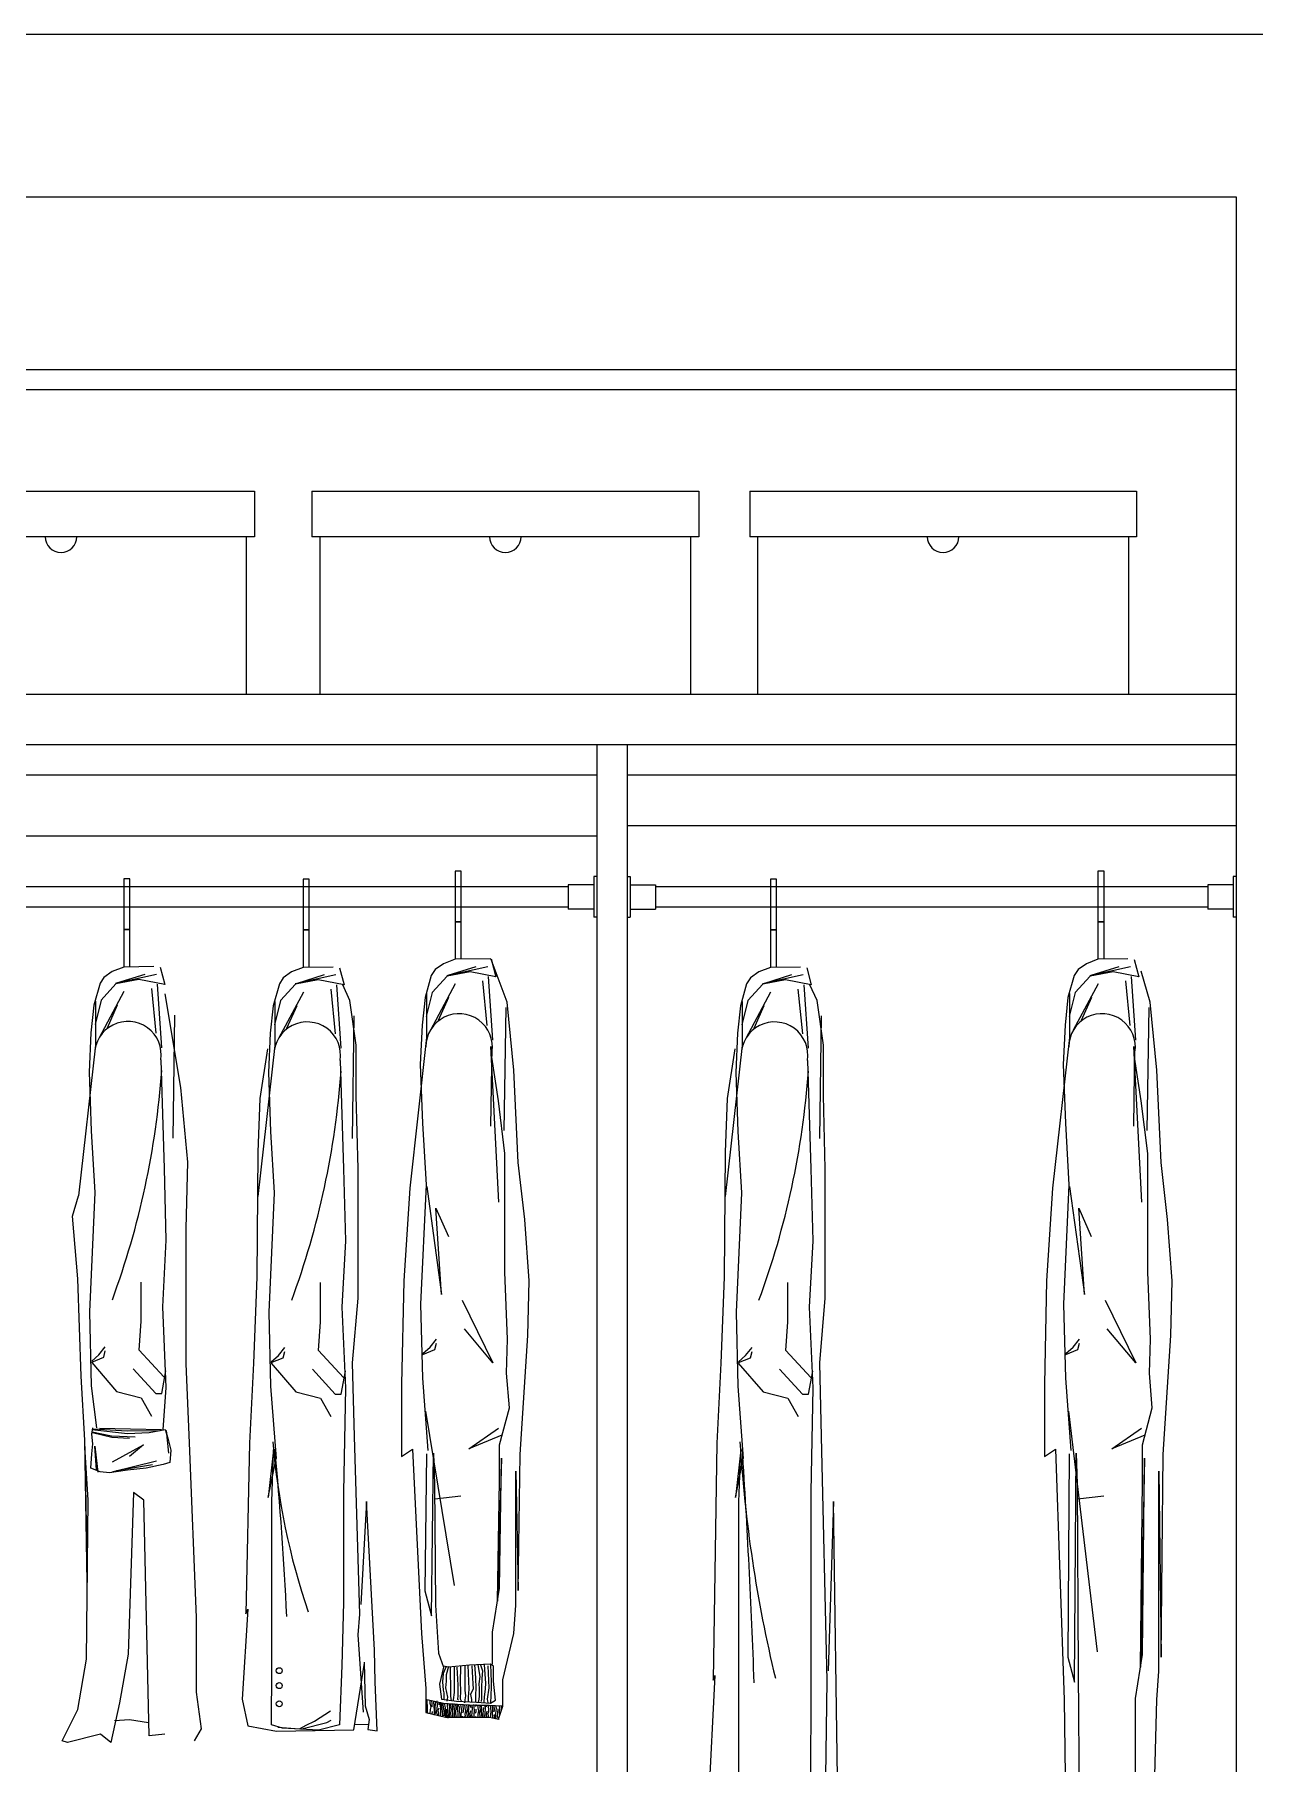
# Model space of a CAD drawing. Header units: millimetres. Extents: x 26866 to 57947, y 17126 to 36221.
# Drawn here: x 35142 to 36344, y 27905 to 29609 of the extents above; entities that cross this region are included whole.
import ezdxf

# ---------------------------------------------------------------- set-up
doc = ezdxf.new("R2010")
doc.units = ezdxf.units.MM

# ---------------------------------------------------------------- blocks, each defined once
blk = doc.blocks.new('cupboard009')
for p, q in [((10490.7, 4545.1), (7870.7, 4545.1)), ((7870.7, 4385.1), (10270.7, 4385.1)), ((10270.7, 4385.1), (10270.7, 1745.1)), ((7960.7, 4215.1), (10270.7, 4215.1)), ((7960.7, 4195.1), (10270.7, 4195.1)), ((8922.2, 4095.1), (9303.5, 4095.1)), ((9303.5, 4095.1), (9303.5, 4050.1)), ((9360.1, 4095.1), (9360.1, 4050.1)), ((9360.1, 4095.1), (9741.4, 4095.1)), ((9741.4, 4095.1), (9741.4, 4050.1)), ((9791.4, 4095.1), (10172.6, 4095.1)), ((9791.4, 4095.1), (9791.4, 4050.1)), ((10172.6, 4095.1), (10172.6, 4050.1)), ((9303.5, 4050.1), (8922.2, 4050.1)), ((9295.4, 4050.1), (9295.4, 3895.1)), ((9741.4, 4050.1), (9360.1, 4050.1)), ((9368.2, 3895.1), (9368.2, 4050.1)), ((9733.2, 4050.1), (9733.2, 3895.1)), ((10172.6, 4050.1), (9791.4, 4050.1)), ((9799.5, 3895.1), (9799.5, 4050.1)), ((10164.5, 4050.1), (10164.5, 3895.1)), ((7960.7, 3895.1), (10270.7, 3895.1)), ((9640.7, 3845.1), (9640.7, 1845.1)), ((9670.7, 3845.1), (9670.7, 1845.1)), ((9640.7, 3815.1), (8575.7, 3815.1)), ((10270.7, 3815.1), (9670.7, 3815.1)), ((9640.7, 3755.1), (8575.7, 3755.1)), ((10270.7, 3765.1), (9670.7, 3765.1)), ((9507.1, 3720.5), (9501.1, 3720.5)), ((9501.1, 3720.5), (9501.1, 3670.5)), ((9507.1, 3670.5), (9507.1, 3720.5)), ((9640.7, 3715.1), (9637.7, 3715.1)), ((9637.7, 3715.1), (9637.7, 3675.1)), ((9670.7, 3715.1), (9673.7, 3715.1)), ((9673.7, 3715.1), (9673.7, 3675.1)), ((10140.5, 3720.5), (10134.5, 3720.5)), ((10134.5, 3720.5), (10134.5, 3670.5)), ((10140.5, 3670.5), (10140.5, 3720.5)), ((10270.7, 3715.1), (10267.7, 3715.1)), ((10267.7, 3715.1), (10267.7, 3675.1)), ((9612.7, 3705.1), (7988.7, 3705.1)), ((9180.7, 3712.9), (9174.7, 3712.9)), ((9174.7, 3712.9), (9174.7, 3662.9)), ((9180.7, 3662.9), (9180.7, 3712.9)), ((9357.5, 3712.5), (9351.5, 3712.5)), ((9351.5, 3712.5), (9351.5, 3662.5)), ((9357.5, 3662.5), (9357.5, 3712.5)), ((9612.7, 3707.1), (9612.7, 3683.1)), ((9637.7, 3707.1), (9612.7, 3707.1)), ((9673.7, 3707.1), (9698.7, 3707.1)), ((9698.7, 3707.1), (9698.7, 3683.1)), ((10242.7, 3705.1), (9698.7, 3705.1)), ((9817.9, 3712.5), (9811.9, 3712.5)), ((9811.9, 3712.5), (9811.9, 3662.5)), ((9817.9, 3662.5), (9817.9, 3712.5)), ((10242.7, 3707.1), (10242.7, 3683.1)), ((10267.7, 3707.1), (10242.7, 3707.1)), ((9612.7, 3685.1), (7988.7, 3685.1)), ((9637.7, 3683.1), (9612.7, 3683.1)), ((9673.7, 3683.1), (9698.7, 3683.1)), ((10242.7, 3685.1), (9698.7, 3685.1)), ((10267.7, 3683.1), (10242.7, 3683.1)), ((9501.1, 3670.5), (9507.1, 3670.5)), ((9507.1, 3670.5), (9501.1, 3670.5)), ((9501.1, 3670.5), (9501.1, 3633.6)), ((9507.1, 3634.1), (9507.1, 3670.5)), ((9640.7, 3675.1), (9637.7, 3675.1)), ((9670.7, 3675.1), (9673.7, 3675.1)), ((10134.5, 3670.5), (10140.5, 3670.5)), ((10140.5, 3670.5), (10134.5, 3670.5)), ((10134.5, 3670.5), (10134.5, 3633.6)), ((10140.5, 3634.1), (10140.5, 3670.5)), ((10270.7, 3675.1), (10267.7, 3675.1)), ((9174.7, 3662.9), (9180.7, 3662.9)), ((9180.7, 3662.9), (9174.7, 3662.9)), ((9174.7, 3662.9), (9174.7, 3626)), ((9180.7, 3626.5), (9180.7, 3662.9)), ((9351.5, 3662.5), (9357.5, 3662.5)), ((9357.5, 3662.5), (9351.5, 3662.5)), ((9351.5, 3662.5), (9351.5, 3625.5)), ((9357.5, 3626), (9357.5, 3662.5)), ((9811.9, 3662.5), (9817.9, 3662.5)), ((9817.9, 3662.5), (9811.9, 3662.5)), ((9811.9, 3662.5), (9811.9, 3625.5)), ((9817.9, 3626), (9817.9, 3662.5)), ((9501.1, 3633.6), (9489.7, 3629.3)), ((9536.5, 3634.1), (9501.1, 3633.6)), ((9536.6, 3634.1), (9541.3, 3616.4)), ((9552.4, 3591.5), (9536.8, 3633.3)), ((10134.5, 3633.6), (10123.1, 3629.3)), ((10164.1, 3634), (10134.5, 3633.6)), ((10170.2, 3633.4), (10174.7, 3616.4)), ((9155.1, 3615.8), (9151.3, 3610)), ((9163.3, 3621.7), (9155.1, 3615.8)), ((9174.7, 3626), (9163.3, 3621.7)), ((9166.7, 3610), (9206.9, 3619)), ((9189.6, 3613.8), (9167, 3609.5)), ((9168, 3610.4), (9195.7, 3619)), ((9204.3, 3626.4), (9174.7, 3626)), ((9215, 3608.8), (9189.6, 3613.8)), ((9210.5, 3625.8), (9215, 3608.8)), ((9331.9, 3615.3), (9328, 3609.5)), ((9340.1, 3621.3), (9331.9, 3615.3)), ((9351.5, 3625.5), (9340.1, 3621.3)), ((9343.5, 3609.6), (9383.7, 3618.6)), ((9366.4, 3613.3), (9343.8, 3609)), ((9344.8, 3609.9), (9372.4, 3618.6)), ((9381.1, 3626), (9351.5, 3625.5)), ((9391.7, 3608.3), (9366.4, 3613.3)), ((9387.2, 3625.3), (9391.7, 3608.3)), ((9477.6, 3617.6), (9471.5, 3596)), ((9481.4, 3623.4), (9477.6, 3617.6)), ((9493.4, 3617.1), (9478.7, 3601)), ((9489.7, 3629.3), (9481.4, 3623.4)), ((9493.1, 3617.6), (9533.3, 3626.6)), ((9516, 3621.4), (9493.4, 3617.1)), ((9494.4, 3618), (9522, 3626.6)), ((9541.3, 3616.4), (9516, 3621.4)), ((9538.4, 3554), (9534.2, 3616.7)), ((9792.3, 3615.3), (9788.4, 3609.5)), ((9800.5, 3621.3), (9792.3, 3615.3)), ((9811.9, 3625.5), (9800.5, 3621.3)), ((9803.9, 3609.6), (9844.1, 3618.6)), ((9826.8, 3613.3), (9804.2, 3609)), ((9805.2, 3609.9), (9832.8, 3618.6)), ((9841.5, 3626), (9811.9, 3625.5)), ((9852.1, 3608.3), (9826.8, 3613.3)), ((9847.6, 3625.3), (9852.1, 3608.3)), ((10111, 3617.6), (10104.9, 3596)), ((10114.9, 3623.4), (10111, 3617.6)), ((10126.8, 3617.1), (10112.1, 3601)), ((10123.1, 3629.3), (10114.9, 3623.4)), ((10126.5, 3617.6), (10166.7, 3626.6)), ((10149.4, 3621.4), (10126.8, 3617.1)), ((10127.8, 3618), (10155.4, 3626.6)), ((10174.7, 3616.4), (10149.4, 3621.4)), ((10171.8, 3554), (10167.7, 3616.7)), ((10185.9, 3591.5), (10177.2, 3621.8)), ((9151.3, 3610), (9145.2, 3588.4)), ((9150.7, 3556.4), (9175.2, 3602.2)), ((9167, 3609.5), (9152.3, 3593.4)), ((9206.6, 3560.8), (9202.2, 3604.7)), ((9212.1, 3546.5), (9207.9, 3609.1)), ((9215.1, 3599.6), (9230.5, 3507.1)), ((9328, 3609.5), (9321.9, 3587.9)), ((9327.5, 3555.9), (9352, 3601.7)), ((9343.8, 3609), (9329.1, 3592.9)), ((9383.3, 3560.3), (9379, 3604.2)), ((9388.8, 3546), (9384.6, 3608.6)), ((9397.5, 3592.9), (9390.4, 3608.3)), ((9471.5, 3596), (9468.6, 3568.7)), ((9478.7, 3601), (9472.7, 3577.1)), ((9473.1, 3600), (9473.1, 3556.6)), ((9477.1, 3564), (9501.6, 3609.8)), ((9494.6, 3596), (9484.6, 3573.4)), ((9532.9, 3568.4), (9528.5, 3612.3)), ((9788.4, 3609.5), (9782.3, 3587.9)), ((9787.9, 3555.9), (9812.4, 3601.7)), ((9804.2, 3609), (9789.5, 3592.9)), ((9843.7, 3560.3), (9839.3, 3604.2)), ((9849.2, 3546), (9845, 3608.6)), ((9857.9, 3592.9), (9850.8, 3608.3)), ((10104.9, 3596), (10102.1, 3568.7)), ((10112.1, 3601), (10106.2, 3577.1)), ((10106.6, 3600), (10106.6, 3556.6)), ((10110.5, 3564), (10135, 3609.8)), ((10128.1, 3596), (10118, 3573.4)), ((10166.4, 3568.4), (10162, 3612.3)), ((9145.2, 3588.4), (9142.3, 3561.1)), ((9152.3, 3593.4), (9146.4, 3569.5)), ((9146.8, 3592.4), (9146.8, 3549)), ((9168.3, 3588.4), (9158.3, 3565.8)), ((9321.9, 3587.9), (9319, 3560.7)), ((9329.1, 3592.9), (9323.1, 3569)), ((9323.6, 3591.9), (9323.6, 3548.6)), ((9345.1, 3587.9), (9335, 3565.3)), ((9403.7, 3549.1), (9397.5, 3592.9)), ((9551.1, 3586), (9549.3, 3464.9)), ((9558.9, 3524.4), (9552.4, 3591.5)), ((9782.3, 3587.9), (9779.4, 3560.7)), ((9789.5, 3592.9), (9783.5, 3569)), ((9783.9, 3591.9), (9783.9, 3548.6)), ((9805.5, 3587.9), (9795.4, 3565.3)), ((9864.1, 3549.1), (9857.9, 3592.9)), ((10184.6, 3586), (10182.7, 3464.9)), ((10192.4, 3524.4), (10185.9, 3591.5)), ((9224.8, 3578.4), (9222.9, 3457.3)), ((9401.5, 3577.9), (9399.7, 3456.9)), ((9468.6, 3568.7), (9466.8, 3530)), ((9861.9, 3577.9), (9860.1, 3456.9)), ((10102.1, 3568.7), (10100.3, 3530)), ((9146.8, 3549), (9130, 3400.3)), ((9142.3, 3561.1), (9140.5, 3522.4)), ((9323.6, 3548.6), (9306.8, 3399.8)), ((9316.3, 3545.4), (9308.9, 3496.5)), ((9319, 3560.7), (9317.2, 3522)), ((9403.7, 3499.5), (9403.7, 3549.1)), ((9473.1, 3556.6), (9456.4, 3407.9)), ((9537.2, 3547.7), (9536.1, 3469.2)), ((9536.1, 3547.7), (9543.9, 3394.1)), ((9783.9, 3548.6), (9767.2, 3399.8)), ((9776.7, 3545.4), (9769.3, 3496.5)), ((9779.4, 3560.7), (9777.6, 3522)), ((9864.1, 3499.5), (9864.1, 3549.1)), ((10106.6, 3556.6), (10089.8, 3407.9)), ((10170.6, 3547.7), (10169.5, 3469.2)), ((10169.5, 3547.7), (10177.4, 3394.1)), ((9211.1, 3534.4), (9214.5, 3427.5)), ((9387.9, 3533.9), (9391.3, 3427)), ((9466.8, 3530), (9468.9, 3472)), ((9543.8, 3494), (9537.3, 3537.3)), ((9848.3, 3533.9), (9851.7, 3427)), ((10100.3, 3530), (10102.4, 3472)), ((10177.2, 3494), (10170.7, 3537.3)), ((9140.5, 3522.4), (9142.6, 3464.4)), ((9317.2, 3522), (9319.3, 3463.9)), ((9563.3, 3433.4), (9558.9, 3524.4)), ((9777.6, 3522), (9779.7, 3463.9)), ((10196.7, 3433.4), (10192.4, 3524.4)), ((9230.5, 3507.1), (9237.4, 3433.5)), ((9308.9, 3496.5), (9306.7, 3443.5)), ((9405.5, 3427), (9403.7, 3499.5)), ((9550.3, 3442.1), (9543.8, 3494)), ((9769.3, 3496.5), (9767.1, 3443.5)), ((9865.9, 3427), (9864.1, 3499.5)), ((10183.7, 3442.1), (10177.2, 3494)), ((9142.6, 3464.4), (9146.2, 3403.8)), ((9319.3, 3463.9), (9322.9, 3403.3)), ((9468.9, 3472), (9472.5, 3411.4)), ((9779.7, 3463.9), (9783.3, 3403.3)), ((10102.4, 3472), (10105.9, 3411.4)), ((9306.7, 3443.5), (9305.7, 3320.4)), ((9767.1, 3443.5), (9766.1, 3320.4)), ((9214.5, 3427.5), (9216.3, 3356.7)), ((9237.4, 3433.5), (9235.7, 3368.4)), ((9391.3, 3427), (9393.1, 3356.2)), ((9405.5, 3368.6), (9405.5, 3427)), ((9550.3, 3390.1), (9550.3, 3442.1)), ((9569.8, 3377.2), (9563.3, 3433.4)), ((9851.7, 3427), (9853.5, 3356.2)), ((9865.9, 3368.6), (9865.9, 3427)), ((10183.7, 3390.1), (10183.7, 3442.1)), ((10203.2, 3377.2), (10196.7, 3433.4)), ((9472.5, 3411.4), (9467.1, 3293.8)), ((9473.2, 3409.8), (9487.8, 3303.2)), ((10105.9, 3411.4), (10100.6, 3293.8)), ((10106.6, 3409.8), (10121.2, 3303.2)), ((9124.2, 3380.4), (9130, 3400.3)), ((9146.2, 3403.8), (9140.8, 3286.2)), ((9322.9, 3403.3), (9317.6, 3285.7)), ((9456.4, 3407.9), (9450.6, 3316.6)), ((9783.3, 3403.3), (9778, 3285.7)), ((10089.8, 3407.9), (10084, 3316.6)), ((9129.4, 3318.7), (9124.2, 3380.4)), ((9487.8, 3303.2), (9482.2, 3388.4)), ((9482.2, 3388.4), (9494.5, 3360.4)), ((9550.3, 3325.2), (9550.3, 3390.1)), ((9574.1, 3316.6), (9569.8, 3377.2)), ((10121.2, 3303.2), (10115.6, 3388.4)), ((10115.6, 3388.4), (10128, 3360.4)), ((10183.7, 3325.2), (10183.7, 3390.1)), ((10207.5, 3316.6), (10203.2, 3377.2)), ((9235.7, 3368.4), (9235.7, 3234.8)), ((9405.5, 3299.6), (9405.5, 3368.6)), ((9865.9, 3299.6), (9865.9, 3368.6)), ((9216.3, 3356.7), (9212.8, 3291.2)), ((9393.1, 3356.2), (9389.5, 3290.7)), ((9853.5, 3356.2), (9849.9, 3290.7)), ((9552.7, 3259.3), (9550.3, 3325.2)), ((10186.2, 3259.3), (10183.7, 3325.2)), ((9132.8, 3222.8), (9129.4, 3318.7)), ((9191.9, 3276.8), (9191.9, 3315.5)), ((9305.7, 3320.4), (9302.5, 3235.5)), ((9368.7, 3276.3), (9368.7, 3315)), ((9450.6, 3316.6), (9448.4, 3214.8)), ((9572.9, 3262.7), (9574.1, 3316.6)), ((9766.1, 3320.4), (9762.9, 3235.5)), ((9829.1, 3276.3), (9829.1, 3315)), ((10084, 3316.6), (10081.9, 3214.8)), ((10206.3, 3262.7), (10207.5, 3316.6)), ((9212.8, 3291.2), (9216.3, 3211.6)), ((9389.5, 3290.7), (9393.1, 3211.1)), ((9400.2, 3235.9), (9405.5, 3299.6)), ((9467.1, 3293.8), (9468.9, 3220.7)), ((9508, 3297.5), (9538.4, 3235.8)), ((9849.9, 3290.7), (9853.5, 3211.1)), ((9860.5, 3235.9), (9865.9, 3299.6)), ((10100.6, 3293.8), (10102.4, 3220.7)), ((10141.5, 3297.5), (10171.8, 3235.8)), ((9140.8, 3286.2), (9142.6, 3213.1)), ((9189.9, 3248.3), (9191.9, 3276.8)), ((9317.6, 3285.7), (9319.3, 3212.7)), ((9366.6, 3247.9), (9368.7, 3276.3)), ((9778, 3285.7), (9779.7, 3212.7)), ((9827, 3247.9), (9829.1, 3276.3)), ((9476.6, 3251.2), (9482.9, 3259.1)), ((9481.3, 3248.9), (9482.9, 3255.1)), ((9538.4, 3235.8), (9510.3, 3269.4)), ((9551.7, 3225.8), (9552.7, 3259.3)), ((9565.4, 3145.6), (9572.9, 3262.7)), ((10110, 3251.2), (10116.3, 3259.1)), ((10114.7, 3248.9), (10116.3, 3255.1)), ((10171.8, 3235.8), (10143.7, 3269.4)), ((10185.2, 3225.8), (10186.2, 3259.3)), ((10198.9, 3145.6), (10206.3, 3262.7)), ((9143.2, 3237.4), (9150.2, 3243.6)), ((9143.2, 3236.6), (9154.9, 3241.3)), ((9150.2, 3243.6), (9156.5, 3251.5)), ((9154.9, 3241.3), (9156.5, 3247.6)), ((9214.3, 3221.9), (9189.9, 3248.3)), ((9319.9, 3236.9), (9327, 3243.2)), ((9319.9, 3236.1), (9331.7, 3240.8)), ((9327, 3243.2), (9333.3, 3251)), ((9331.7, 3240.8), (9333.3, 3247.1)), ((9391.1, 3221.4), (9366.6, 3247.9)), ((9469.5, 3245), (9476.6, 3251.2)), ((9469.5, 3244.2), (9481.3, 3248.9)), ((9780.3, 3236.9), (9787.4, 3243.2)), ((9780.3, 3236.1), (9792.1, 3240.8)), ((9787.4, 3243.2), (9793.7, 3251)), ((9792.1, 3240.8), (9793.7, 3247.1)), ((9851.5, 3221.4), (9827, 3247.9)), ((10103, 3245), (10110, 3251.2)), ((10103, 3244.2), (10114.7, 3248.9)), ((9136.2, 3159.5), (9132.8, 3222.8)), ((9143.1, 3236.1), (9167.5, 3207.6)), ((9183.8, 3230), (9206.2, 3205.6)), ((9212.3, 3205.6), (9216.3, 3228)), ((9235.7, 3234.8), (9239.1, 3156.9)), ((9302.5, 3235.5), (9298.6, 3156.8)), ((9319.8, 3235.6), (9344.2, 3207.2)), ((9360.5, 3229.5), (9382.9, 3205.1)), ((9389, 3205.1), (9393.1, 3227.5)), ((9401.9, 3163.3), (9400.2, 3235.9)), ((9468.9, 3220.7), (9474.3, 3149.5)), ((9554.7, 3191.4), (9551.7, 3225.8)), ((9762.9, 3235.5), (9758.9, 3156.8)), ((9780.2, 3235.6), (9804.6, 3207.2)), ((9820.9, 3229.5), (9843.3, 3205.1)), ((9849.4, 3205.1), (9853.5, 3227.5)), ((9862.3, 3163.3), (9860.5, 3235.9)), ((10102.4, 3220.7), (10107.7, 3149.5)), ((10188.1, 3191.4), (10185.2, 3225.8)), ((9142.6, 3213.1), (9147.7, 3171.9)), ((9167.5, 3207.6), (9191.9, 3201.5)), ((9206.2, 3205.6), (9212.3, 3205.6)), ((9216.3, 3211.6), (9213.2, 3169.9)), ((9319.3, 3212.7), (9324.7, 3141.4)), ((9344.2, 3207.2), (9368.7, 3201.1)), ((9382.9, 3205.1), (9389, 3205.1)), ((9393.1, 3211.1), (9391.3, 3108.5)), ((9448.4, 3214.8), (9448.4, 3143.4)), ((9779.7, 3212.7), (9785.1, 3141.4)), ((9804.6, 3207.2), (9829.1, 3201.1)), ((9843.3, 3205.1), (9849.4, 3205.1)), ((9853.5, 3211.1), (9851.7, 3108.5)), ((10081.9, 3214.8), (10081.9, 3143.4)), ((9191.9, 3201.5), (9202.1, 3183.2)), ((9368.7, 3201.1), (9378.8, 3182.8)), ((9472.1, 3188.2), (9500.2, 3016.5)), ((9544.8, 3154.9), (9554.7, 3191.4)), ((9829.1, 3201.1), (9839.2, 3182.8)), ((10105.5, 3188.2), (10133.6, 2951.1)), ((10178.3, 3154.9), (10188.1, 3191.4)), ((9143.2, 3165.4), (9144.1, 3171.9)), ((9143.2, 3170), (9178.4, 3166.3)), ((9144.7, 3170.8), (9178.1, 3168.9)), ((9150.9, 3171.3), (9212, 3170)), ((9199.7, 3167.2), (9215.4, 3170)), ((9215.4, 3170), (9218.2, 3161.7)), ((9514.8, 3151.2), (9544, 3171.4)), ((10148.2, 3151.2), (10177.4, 3171.4)), ((9138.8, 3019.5), (9136.2, 3159.5)), ((9139.7, 3100.4), (9136.2, 3153.5)), ((9136.2, 3153.5), (9138.8, 3019.5)), ((9144.1, 3156.1), (9143.2, 3165.4)), ((9143.2, 3146), (9144.1, 3156.1)), ((9143.7, 3167.7), (9162.6, 3164)), ((9143.8, 3167.2), (9163.1, 3162.5)), ((9148, 3130.3), (9146.3, 3153.8)), ((9146.3, 3153.8), (9149, 3128.2)), ((9162.6, 3164), (9186, 3162.9)), ((9163.1, 3162.5), (9180.5, 3161.6)), ((9163.5, 3138.4), (9194.3, 3155.1)), ((9178.1, 3168.9), (9210.7, 3169.2)), ((9178.4, 3166.3), (9199.7, 3167.2)), ((9194.3, 3155.1), (9180.2, 3143.6)), ((9216.5, 3169), (9218.9, 3146.7)), ((9218.2, 3161.7), (9221, 3149.7)), ((9239.1, 3156.9), (9245.9, 2984.8)), ((9298.6, 3156.8), (9295, 2988.6)), ((9407.2, 2988), (9401.9, 3163.3)), ((9547.3, 3164.6), (9514.8, 3151.2)), ((9544.8, 3119.5), (9544.8, 3154.9)), ((9758.9, 3156.8), (9755.4, 2923.2)), ((9867.6, 2922.7), (9862.3, 3163.3)), ((10180.8, 3164.6), (10148.2, 3151.2)), ((10178.3, 3119.5), (10178.3, 3154.9)), ((9142.2, 3132.1), (9143.2, 3146)), ((9162.9, 3128.3), (9207.1, 3139.2)), ((9167.6, 3129.8), (9203.1, 3135.6)), ((9213.6, 3135.8), (9196.9, 3132.1)), ((9220, 3137.6), (9213.6, 3135.8)), ((9221, 3149.7), (9220, 3137.6)), ((9322.2, 3150), (9316.9, 3103.2)), ((9316.9, 3103.2), (9324.7, 3141.4)), ((9320.5, 3098.7), (9322.2, 3150)), ((9448.4, 3143.4), (9459.3, 3150.9)), ((9459.3, 3150.9), (9467.9, 2969)), ((9472.9, 3146.1), (9471.4, 3011.2)), ((9477.8, 2986.4), (9479.8, 3146.8)), ((9479.8, 3146.8), (9480.8, 3116.2)), ((9546.8, 3141.8), (9542.9, 3001.1)), ((9544.8, 3013.7), (9546.8, 3141.8)), ((9563.3, 3011.3), (9565.4, 3145.6)), ((9782.6, 3150), (9777.3, 3103.2)), ((9777.3, 3103.2), (9785.1, 3141.4)), ((9780.8, 3098.7), (9782.6, 3150)), ((10081.9, 3143.4), (10092.7, 3150.9)), ((10092.7, 3150.9), (10101.4, 2903.6)), ((10106.3, 3146.1), (10104.9, 2945.9)), ((10111.3, 2921), (10113.2, 3146.8)), ((10113.2, 3146.8), (10114.2, 3116.2)), ((10180.3, 3141.8), (10176.3, 2935.8)), ((10178.3, 2948.3), (10180.3, 3141.8)), ((10196.7, 2945.9), (10198.9, 3145.6)), ((9151.5, 3128.4), (9142.2, 3132.1)), ((9160.8, 3127.4), (9151.5, 3128.4)), ((9178.4, 3130.2), (9160.8, 3127.4)), ((9196.9, 3132.1), (9178.4, 3130.2)), ((9542.9, 3001.1), (9544.8, 3119.5)), ((9561.1, 2997.1), (9561.1, 3129.2)), ((9561.1, 3129.2), (9563.3, 3011.3)), ((10176.3, 2935.8), (10178.3, 3119.5)), ((10194.5, 2931.8), (10194.5, 3129.2)), ((10194.5, 3129.2), (10196.7, 2945.9)), ((9184.2, 3108.1), (9179.1, 2948.8)), ((9194.5, 3100.4), (9184.2, 3108.1)), ((9391.3, 3108.5), (9391.3, 2999.5)), ((9480.8, 3116.2), (9481.8, 2996.9)), ((9481.1, 3101.8), (9506.9, 3104.6)), ((9851.7, 3108.5), (9851.7, 2934.1)), ((10114.2, 3116.2), (10115.2, 2931.6)), ((10114.5, 3101.8), (10140.3, 3104.6)), ((9138, 2943.7), (9139.7, 3100.4)), ((9199.7, 2868.3), (9194.5, 3100.4)), ((9320.5, 2935.8), (9320.5, 3098.7)), ((9413.7, 3099.1), (9408.3, 2997.8)), ((9421.8, 2952.8), (9413.7, 3099.1)), ((9780.8, 2502.8), (9780.8, 3098.7)), ((9874.1, 3099.1), (9868.7, 2932.4)), ((9882.1, 2519.8), (9874.1, 3099.1)), ((9391.3, 2999.5), (9389.5, 2937.6)), ((9471.4, 3011.2), (9477.8, 2986.4)), ((9537.9, 2970.3), (9544.8, 3013.7)), ((9245.9, 2984.8), (9245.9, 2911.1)), ((9296.8, 2993), (9291.5, 2904.5)), ((9295, 2988.6), (9296.8, 2993)), ((9405.5, 2967.7), (9407.2, 2988)), ((9481.8, 2996.9), (9484.7, 2949.7)), ((9558.9, 2969), (9561.1, 2997.1)), ((9410.8, 2891.6), (9405.5, 2967.7)), ((9467.9, 2969), (9472.3, 2914.9)), ((9537.9, 2938.8), (9537.9, 2970.3)), ((9548.1, 2923.5), (9558.9, 2969)), ((9179.1, 2948.8), (9170.5, 2900.8)), ((9422.4, 2921.3), (9421.8, 2952.8)), ((9484.7, 2949.7), (9489.7, 2935.9)), ((10171.4, 2905), (10178.3, 2948.3)), ((9129.4, 2894), (9138, 2943.7)), ((9320.1, 2879.2), (9320.5, 2935.8)), ((9389.5, 2937.6), (9387.2, 2879.2)), ((9401.3, 2874.1), (9411.9, 2939.9)), ((9411.7, 2940.7), (9412.4, 2897.8)), ((9489.7, 2935.9), (9485.7, 2919.1)), ((9492.4, 2936.4), (9489.3, 2929.7)), ((9494.6, 2935.9), (9489.7, 2936.9)), ((9494.6, 2936.4), (9492.2, 2928.2)), ((9515.3, 2937.8), (9494.6, 2935.9)), ((9496.3, 2936.4), (9496.3, 2927.5)), ((9500.2, 2936), (9500.2, 2916.2)), ((9503, 2935.8), (9503.9, 2918.2)), ((9506.5, 2936.6), (9506.3, 2921)), ((9510.7, 2936.9), (9510.7, 2913.2)), ((9513.7, 2937.7), (9514.8, 2914.2)), ((9536, 2938.8), (9515.3, 2937.8)), ((9517.8, 2937.1), (9518.7, 2919.5)), ((9520.2, 2938.2), (9521.3, 2925.5)), ((9523.5, 2938.2), (9525.5, 2926.6)), ((9526.3, 2938.2), (9528.1, 2932.3)), ((9528.1, 2932.3), (9527.6, 2924.7)), ((9529.8, 2938.2), (9531.1, 2920.1)), ((9533.3, 2937.1), (9534.2, 2922.7)), ((9538.9, 2936.9), (9536, 2938.8)), ((9536.1, 2938.4), (9536.6, 2921.4)), ((9538.9, 2922.1), (9538.9, 2936.9)), ((9851.7, 2934.1), (9849.9, 2504.6)), ((10104.9, 2945.9), (10111.3, 2921)), ((10115.2, 2931.6), (10118.2, 2516.7)), ((10192.4, 2903.6), (10194.5, 2931.8)), ((9424.4, 2873.1), (9422.4, 2921.3)), ((9472.3, 2914.9), (9472.3, 2891.1)), ((9485.7, 2919.1), (9487.7, 2904.4)), ((9489.3, 2929.7), (9488.7, 2921.4)), ((9488.7, 2921.4), (9489.3, 2913.2)), ((9492.4, 2922.1), (9491.7, 2915.5)), ((9491.7, 2915.5), (9493.7, 2906.2)), ((9492.2, 2928.2), (9492.4, 2922.1)), ((9496.3, 2927.5), (9496.5, 2919.5)), ((9496.5, 2919.5), (9496.5, 2911.6)), ((9500.2, 2916.2), (9500.2, 2910.8)), ((9503.9, 2918.2), (9503.7, 2912.3)), ((9506.3, 2921), (9506.5, 2912.5)), ((9514.8, 2914.2), (9514.1, 2906.2)), ((9518.9, 2914.5), (9516.3, 2908.8)), ((9518.7, 2919.5), (9518.9, 2914.5)), ((9521.5, 2914.9), (9521.1, 2908.8)), ((9521.3, 2925.5), (9521.5, 2914.9)), ((9525.5, 2926.6), (9524.6, 2919.5)), ((9524.6, 2919.5), (9524.8, 2914.7)), ((9524.8, 2914.7), (9524.8, 2907.1)), ((9527.6, 2924.7), (9527.2, 2915.5)), ((9527.2, 2915.5), (9527.2, 2910.1)), ((9530.7, 2914.5), (9529.8, 2906.4)), ((9531.1, 2920.1), (9530.7, 2914.5)), ((9534.4, 2915.5), (9532.9, 2904.5)), ((9534.2, 2922.7), (9534.4, 2915.5)), ((9536.8, 2916.9), (9536.3, 2907.7)), ((9536.6, 2921.4), (9536.8, 2916.9)), ((9540.9, 2903.4), (9538.9, 2922.1)), ((9548.1, 2897.6), (9548.1, 2923.5)), ((9757.2, 2927.6), (9733.9, 2471.5)), ((9755.4, 2923.2), (9757.2, 2927.6)), ((9861.7, 2441.1), (9867.6, 2922.7)), ((9170.5, 2900.8), (9162, 2861.5)), ((9245.9, 2911.1), (9251.1, 2875.2)), ((9291.5, 2904.5), (9296.8, 2878)), ((9412.4, 2897.8), (9416.4, 2884.4)), ((9471.9, 2904.4), (9489.7, 2900.4)), ((9473.4, 2903.8), (9473.6, 2895.1)), ((9476.7, 2900.1), (9476.7, 2902.8)), ((9477.5, 2896.8), (9476.7, 2900.1)), ((9478, 2903), (9478.3, 2899.6)), ((9478.3, 2899.6), (9478.1, 2896.7)), ((9479.9, 2902.4), (9480.3, 2896.8)), ((9481.8, 2901.7), (9481.3, 2896.3)), ((9483.2, 2902.6), (9483.4, 2898.7)), ((9483.4, 2898.7), (9483.2, 2894.4)), ((9485, 2901.2), (9485.1, 2898.7)), ((9486.5, 2901.4), (9486.7, 2891.8)), ((9487.7, 2904.4), (9502.5, 2902.4)), ((9487.9, 2901.1), (9487.8, 2897.3)), ((9487.8, 2897.3), (9488.5, 2892.3)), ((9488.9, 2900.5), (9490, 2892.9)), ((9489.3, 2913.2), (9490.2, 2910.5)), ((9489.7, 2900.4), (9503.5, 2899.4)), ((9490.2, 2910.5), (9490, 2903.8)), ((9490.5, 2900.5), (9491.4, 2895.8)), ((9493.7, 2906.2), (9493, 2902.3)), ((9493.5, 2900.1), (9493.7, 2892.7)), ((9494.9, 2900), (9495.6, 2896.4)), ((9496.3, 2899.6), (9496.7, 2898.6)), ((9496.5, 2911.6), (9496.5, 2907.3)), ((9496.5, 2907.3), (9497.2, 2902.7)), ((9496.7, 2898.6), (9497.3, 2894.1)), ((9498.1, 2899.7), (9498.7, 2896.3)), ((9500.2, 2910.8), (9499.1, 2903.8)), ((9499.1, 2903.8), (9499.8, 2902.9)), ((9500, 2900), (9500, 2897.6)), ((9500, 2897.6), (9500.6, 2892.3)), ((9501.5, 2899.6), (9501.9, 2895.3)), ((9502.5, 2902.4), (9522.2, 2901.4)), ((9502.9, 2899.5), (9503.3, 2897.2)), ((9503.3, 2897.2), (9503.3, 2894.6)), ((9503.7, 2907.5), (9503.5, 2904.2)), ((9503.5, 2904.2), (9504.6, 2903.8)), ((9503.5, 2899.4), (9521.2, 2898.5)), ((9503.7, 2912.3), (9503.7, 2907.5)), ((9503.9, 2899.3), (9505.2, 2896.3)), ((9506.5, 2912.5), (9506.3, 2904.7)), ((9506.3, 2904.7), (9507.6, 2902.1)), ((9506.6, 2899.2), (9506.8, 2897)), ((9506.8, 2897), (9507.5, 2893)), ((9508.9, 2899.1), (9508.7, 2897.2)), ((9508.7, 2897.2), (9509, 2894.8)), ((9510.9, 2903.8), (9510.4, 2900.8)), ((9510.5, 2898.7), (9510.8, 2895.9)), ((9510.7, 2913.2), (9511.3, 2907.5)), ((9511.3, 2907.5), (9510.9, 2903.8)), ((9512.4, 2898.7), (9512.8, 2896.5)), ((9514.1, 2906.2), (9513.9, 2902.3)), ((9514.2, 2898.4), (9514.4, 2894.6)), ((9515.7, 2898.4), (9516.5, 2896.2)), ((9516.3, 2908.8), (9517.4, 2904)), ((9517.4, 2904), (9517.4, 2902.1)), ((9517.6, 2898.6), (9518.1, 2895)), ((9519.2, 2899.1), (9519.5, 2896.9)), ((9519.5, 2896.9), (9520.1, 2892.9)), ((9521.1, 2902.1), (9520.9, 2901)), ((9521.1, 2908.8), (9521.1, 2902.1)), ((9521.2, 2898.5), (9534, 2898.5)), ((9521.5, 2899), (9521.4, 2897.1)), ((9522.2, 2901.4), (9536, 2900.4)), ((9523.2, 2898.6), (9523.4, 2895.8)), ((9524.1, 2902.3), (9523.9, 2901.4)), ((9524.8, 2907.1), (9524.1, 2902.3)), ((9525.1, 2898.6), (9525.5, 2896.4)), ((9526.9, 2898.3), (9527.1, 2894.5)), ((9527.2, 2905.1), (9527, 2901.9)), ((9527.2, 2910.1), (9527.2, 2905.1)), ((9529.6, 2901.6), (9529.4, 2900.5)), ((9529.8, 2906.4), (9529.6, 2901.6)), ((9530.3, 2898.5), (9530.8, 2894.9)), ((9531.7, 2898.9), (9531.9, 2896.7)), ((9532.9, 2904.5), (9533.1, 2902.5)), ((9533.1, 2902.5), (9533.3, 2901)), ((9533.9, 2898.7), (9533.8, 2896.8)), ((9534, 2898.5), (9547.8, 2897.7)), ((9535.6, 2898.4), (9535.9, 2895.6)), ((9536.3, 2907.7), (9535.9, 2901.2)), ((9535.9, 2901.2), (9536.3, 2901.4)), ((9536, 2900.4), (9540.9, 2903.4)), ((9537.5, 2898.4), (9537.9, 2896.2)), ((9539.3, 2898.1), (9539.5, 2894.3)), ((9540.8, 2898.1), (9541.6, 2895.8)), ((9543.8, 2884.6), (9548.1, 2897.6)), ((9544.7, 2898.2), (9544.9, 2894.4)), ((9546.2, 2898.2), (9547, 2895.9)), ((10101.4, 2903.6), (10105.7, 2481.9)), ((10171.4, 2505.8), (10171.4, 2905)), ((10181.5, 2490.5), (10192.4, 2903.6)), ((9114, 2863.2), (9129.4, 2894)), ((9165.5, 2883.4), (9180.4, 2884.4)), ((9180.4, 2884.4), (9199.2, 2881.5)), ((9350.1, 2875.1), (9374.8, 2881.5)), ((9354.4, 2878.8), (9362.5, 2882.5)), ((9362.5, 2882.5), (9378.5, 2892.7)), ((9374.8, 2881.5), (9379.1, 2883.6)), ((9416.4, 2884.4), (9415.1, 2874.4)), ((9472.3, 2891.1), (9491.8, 2886.7)), ((9473.6, 2895.1), (9473.6, 2891.8)), ((9473.6, 2891.8), (9473.8, 2890.8)), ((9476.7, 2890.2), (9476.8, 2894.1)), ((9476.8, 2894.1), (9477.5, 2896.8)), ((9478.7, 2892.3), (9478.2, 2889.8)), ((9480.3, 2896.8), (9480.4, 2893.9)), ((9480.4, 2893.9), (9480.5, 2892)), ((9480.5, 2892), (9480.6, 2889.2)), ((9480.6, 2889.2), (9480.6, 2888.5)), ((9481.3, 2896.3), (9481.3, 2894.3)), ((9481.3, 2894.3), (9481.5, 2890.8)), ((9481.5, 2890.8), (9481.3, 2889.3)), ((9483.2, 2894.4), (9482.5, 2891.6)), ((9482.5, 2891.6), (9483.7, 2888.8)), ((9485, 2895.5), (9484.3, 2892.7)), ((9484.3, 2892.7), (9484.7, 2890.8)), ((9484.7, 2890.8), (9484.8, 2888.2)), ((9486.7, 2891.8), (9486.9, 2888.3)), ((9486.9, 2888.3), (9486.9, 2887.8)), ((9488.5, 2892.3), (9488.6, 2889.6)), ((9488.6, 2889.6), (9488.8, 2887.5)), ((9490, 2892.9), (9490.3, 2889.6)), ((9490.3, 2889.6), (9490.2, 2887.8)), ((9491.4, 2895.8), (9491.2, 2890.9)), ((9491.2, 2890.9), (9491.6, 2886.4)), ((9491.8, 2886.7), (9517.8, 2886.7)), ((9492.5, 2894.6), (9492.3, 2890.7)), ((9492.3, 2890.7), (9492.6, 2886.9)), ((9493.7, 2892.7), (9493.9, 2887.6)), ((9493.9, 2887.6), (9493.9, 2885.6)), ((9495.6, 2896.4), (9495.4, 2891.8)), ((9495.4, 2891.8), (9495.4, 2888.7)), ((9495.4, 2888.7), (9495.4, 2886.6)), ((9497.3, 2894.1), (9496.7, 2890.9)), ((9496.7, 2890.9), (9497, 2886.9)), ((9497, 2886.9), (9497, 2886.5)), ((9498.7, 2893.2), (9498.6, 2890.7)), ((9498.6, 2890.7), (9498.7, 2887.6)), ((9498.7, 2896.3), (9498.7, 2893.2)), ((9498.7, 2887.6), (9498.9, 2886.5)), ((9500.3, 2890.2), (9500.1, 2887.3)), ((9500.1, 2887.3), (9500.8, 2886.9)), ((9500.6, 2892.3), (9500.3, 2890.2)), ((9501.9, 2895.3), (9501.6, 2892.3)), ((9501.6, 2892.3), (9501.7, 2890.2)), ((9501.7, 2890.2), (9501.9, 2887.8)), ((9501.9, 2887.8), (9502.4, 2886.5)), ((9503.3, 2894.6), (9503.8, 2890.4)), ((9503.8, 2890.4), (9503.9, 2888.2)), ((9503.9, 2888.2), (9503.9, 2886.2)), ((9505.2, 2896.3), (9505.3, 2892.1)), ((9505.3, 2892.1), (9505.8, 2889.6)), ((9505.8, 2889.6), (9505.8, 2886.8)), ((9507.5, 2893), (9506.8, 2889.6)), ((9506.8, 2889.6), (9507.1, 2886.4)), ((9509, 2892), (9508.3, 2890.4)), ((9508.5, 2887.5), (9508.3, 2886.5)), ((9509, 2894.8), (9509, 2892)), ((9511, 2887.9), (9510.5, 2886.8)), ((9510.8, 2895.9), (9511.4, 2893)), ((9511.4, 2893), (9510.9, 2889.7)), ((9510.9, 2889.7), (9511, 2887.9)), ((9513.1, 2893.9), (9512.5, 2890.9)), ((9512.5, 2890.9), (9512.9, 2887.5)), ((9512.8, 2896.5), (9513.1, 2893.9)), ((9512.9, 2887.5), (9513.2, 2886.6)), ((9514.4, 2894.6), (9514.1, 2892.1)), ((9514.1, 2892.1), (9514.4, 2889.4)), ((9514.4, 2889.4), (9514.8, 2886.5)), ((9516.2, 2893), (9515.7, 2890.7)), ((9515.7, 2890.7), (9516, 2887.1)), ((9516, 2887.1), (9516.1, 2886.5)), ((9517.8, 2891.1), (9517.4, 2887.8)), ((9517.4, 2887.8), (9518.3, 2886.4)), ((9518.1, 2895), (9517.8, 2891.1)), ((9517.8, 2886.7), (9535.1, 2886.7)), ((9520.1, 2892.9), (9519.5, 2889.4)), ((9519.5, 2889.4), (9519.7, 2886.3)), ((9521.6, 2891.9), (9521, 2890.3)), ((9521.1, 2887.4), (9521, 2886.4)), ((9521.6, 2894.6), (9521.6, 2891.9)), ((9523.7, 2887.8), (9523.2, 2886.6)), ((9523.4, 2895.8), (9524.1, 2892.9)), ((9524.1, 2892.9), (9523.5, 2889.6)), ((9523.5, 2889.6), (9523.7, 2887.8)), ((9525.7, 2893.8), (9525.2, 2890.8)), ((9525.2, 2890.8), (9525.6, 2887.4)), ((9525.5, 2896.4), (9525.7, 2893.8)), ((9525.6, 2887.4), (9525.8, 2886.5)), ((9527.1, 2894.5), (9526.7, 2892)), ((9526.7, 2892), (9527.1, 2889.3)), ((9527.1, 2889.3), (9527.5, 2886.4)), ((9528.9, 2892.9), (9528.4, 2890.6)), ((9528.4, 2890.6), (9528.6, 2887)), ((9528.6, 2887), (9528.8, 2886.4)), ((9529.1, 2896), (9528.9, 2892.9)), ((9530.4, 2891), (9530, 2887.7)), ((9530, 2887.7), (9530.9, 2886.3)), ((9530.8, 2894.9), (9530.4, 2891)), ((9532.5, 2892.6), (9531.9, 2889.2)), ((9531.9, 2889.2), (9532.2, 2886)), ((9534.1, 2891.6), (9533.4, 2890.1)), ((9533.4, 2890.1), (9533.6, 2887.2)), ((9533.6, 2887.2), (9533.4, 2886.2)), ((9533.8, 2896.8), (9534.1, 2894.4)), ((9534.1, 2894.4), (9534.1, 2891.6)), ((9535.1, 2886.7), (9543.8, 2884.6)), ((9536.1, 2887.6), (9535.6, 2886.4)), ((9535.9, 2895.6), (9536.5, 2892.6)), ((9536.5, 2892.6), (9536, 2889.3)), ((9536, 2889.3), (9536.1, 2887.6)), ((9538.1, 2893.5), (9537.6, 2890.6)), ((9537.6, 2890.6), (9538, 2887.2)), ((9537.9, 2896.2), (9538.1, 2893.5)), ((9538, 2887.2), (9538.3, 2886.3)), ((9539.5, 2894.3), (9539.2, 2891.8)), ((9539.5, 2889.1), (9540, 2885.5)), ((9541.3, 2892.6), (9540.8, 2890.4)), ((9540.8, 2890.4), (9541.1, 2886.8)), ((9541.1, 2886.8), (9541.4, 2885.2)), ((9541.6, 2895.8), (9541.3, 2892.6)), ((9542.8, 2890.7), (9542.5, 2887.4)), ((9542.5, 2887.4), (9544.4, 2884.4)), ((9543.2, 2894.7), (9542.8, 2890.7)), ((9544.9, 2894.4), (9544.5, 2891.9)), ((9544.5, 2891.9), (9544.9, 2889.2)), ((9544.9, 2889.2), (9545, 2888.4)), ((9547, 2895.9), (9546.7, 2892.8)), ((9119.1, 2861.5), (9114, 2863.2)), ((9151.7, 2870), (9119.1, 2861.5)), ((9162, 2861.5), (9151.7, 2870)), ((9215.1, 2870), (9199.7, 2868.3)), ((9251.1, 2875.2), (9244.2, 2863.2)), ((9296.8, 2878), (9325.1, 2872.7)), ((9331.1, 2875.6), (9320.1, 2879.2)), ((9325.1, 2872.7), (9401.3, 2874.1)), ((9326.6, 2876.7), (9348, 2875.1)), ((9366.5, 2873.9), (9331.1, 2875.6)), ((9348, 2875.1), (9354.4, 2878.8)), ((9387.2, 2879.2), (9366.5, 2873.9)), ((9402.3, 2879.4), (9416.4, 2879.7)), ((9415.1, 2874.4), (9424.4, 2873.1))]:
    blk.add_line(p, q)
at = {"ltscale": 0.05}
blk.add_line((10270.7, 3845.1), (7960.7, 3845.1), dxfattribs=at)
for centre in [(9327.9, 2932.4), (9327.9, 2917.7), (9327.9, 2899.8)]:
    blk.add_circle(centre, 2.91)
for centre, radius, start, end in [((9112.9, 4050.1), 15.6, 180, 0), ((9550.7, 4050.1), 15.6, 180, 0), ((9982, 4050.1), 15.6, 180, 0), ((9505.1, 3547.2), 32.8, 350.86, 180), ((10138.6, 3547.2), 32.8, 350.86, 180), ((9178.8, 3539.6), 32.8, 350.86, 180), ((9355.5, 3539.1), 32.8, 350.86, 180), ((9815.9, 3539.1), 32.8, 350.86, 180), ((8390.5, 3582.7), 823.7, 339.7806, 355.9109), ((8567.2, 3582.2), 823.7, 339.7806, 355.9109), ((9027.6, 3582.2), 823.7, 339.7806, 355.9109), ((10029, 3218), 710.1, 184.8539, 198.6905), ((11122, 3239.7), 1342.7, 183.4954, 193.5549), ((5049.5, 2766.8), 4291.5, 2.9244, 5.1349), ((1461, 2615.3), 8340.4, 2.09649, 3.68214)]:
    blk.add_arc(centre, radius, start, end)

msp = doc.modelspace()

# ---------------------------------------------------------------- block references
msp.add_blockref('cupboard009', (26055.5, 25064.1))

doc.saveas('drawing.dxf')
